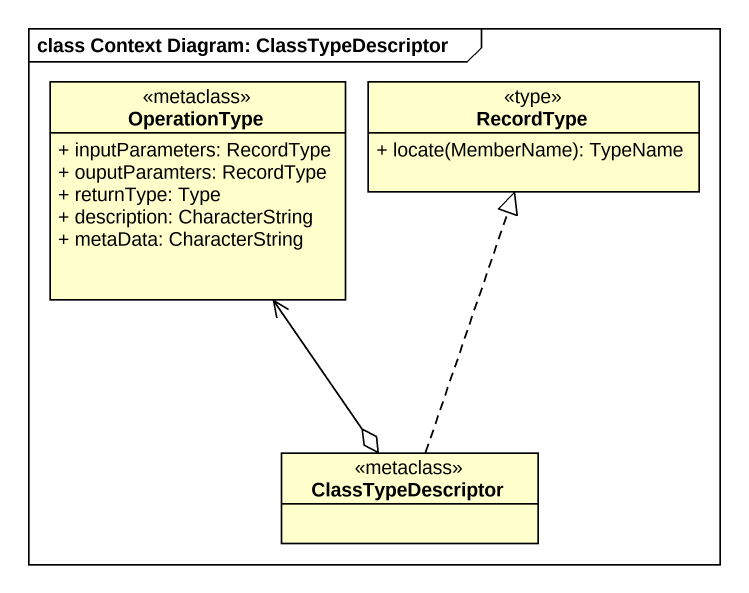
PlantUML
@startuml
mainframe class Context Diagram: ClassTypeDescriptor
hide circle
hide empty members
skinparam classAttributeIconSize 0
class OperationType <<metaclass>> {
  + inputParameters: RecordType
  + ouputParamters: RecordType
  + returnType: Type
  + description: CharacterString
  + metaData: CharacterString
}
class RecordType <<type>> {
  + locate(MemberName): TypeName
}
class ClassTypeDescriptor <<metaclass>>
ClassTypeDescriptor o-up-> OperationType
ClassTypeDescriptor .up.|> RecordType
@enduml
